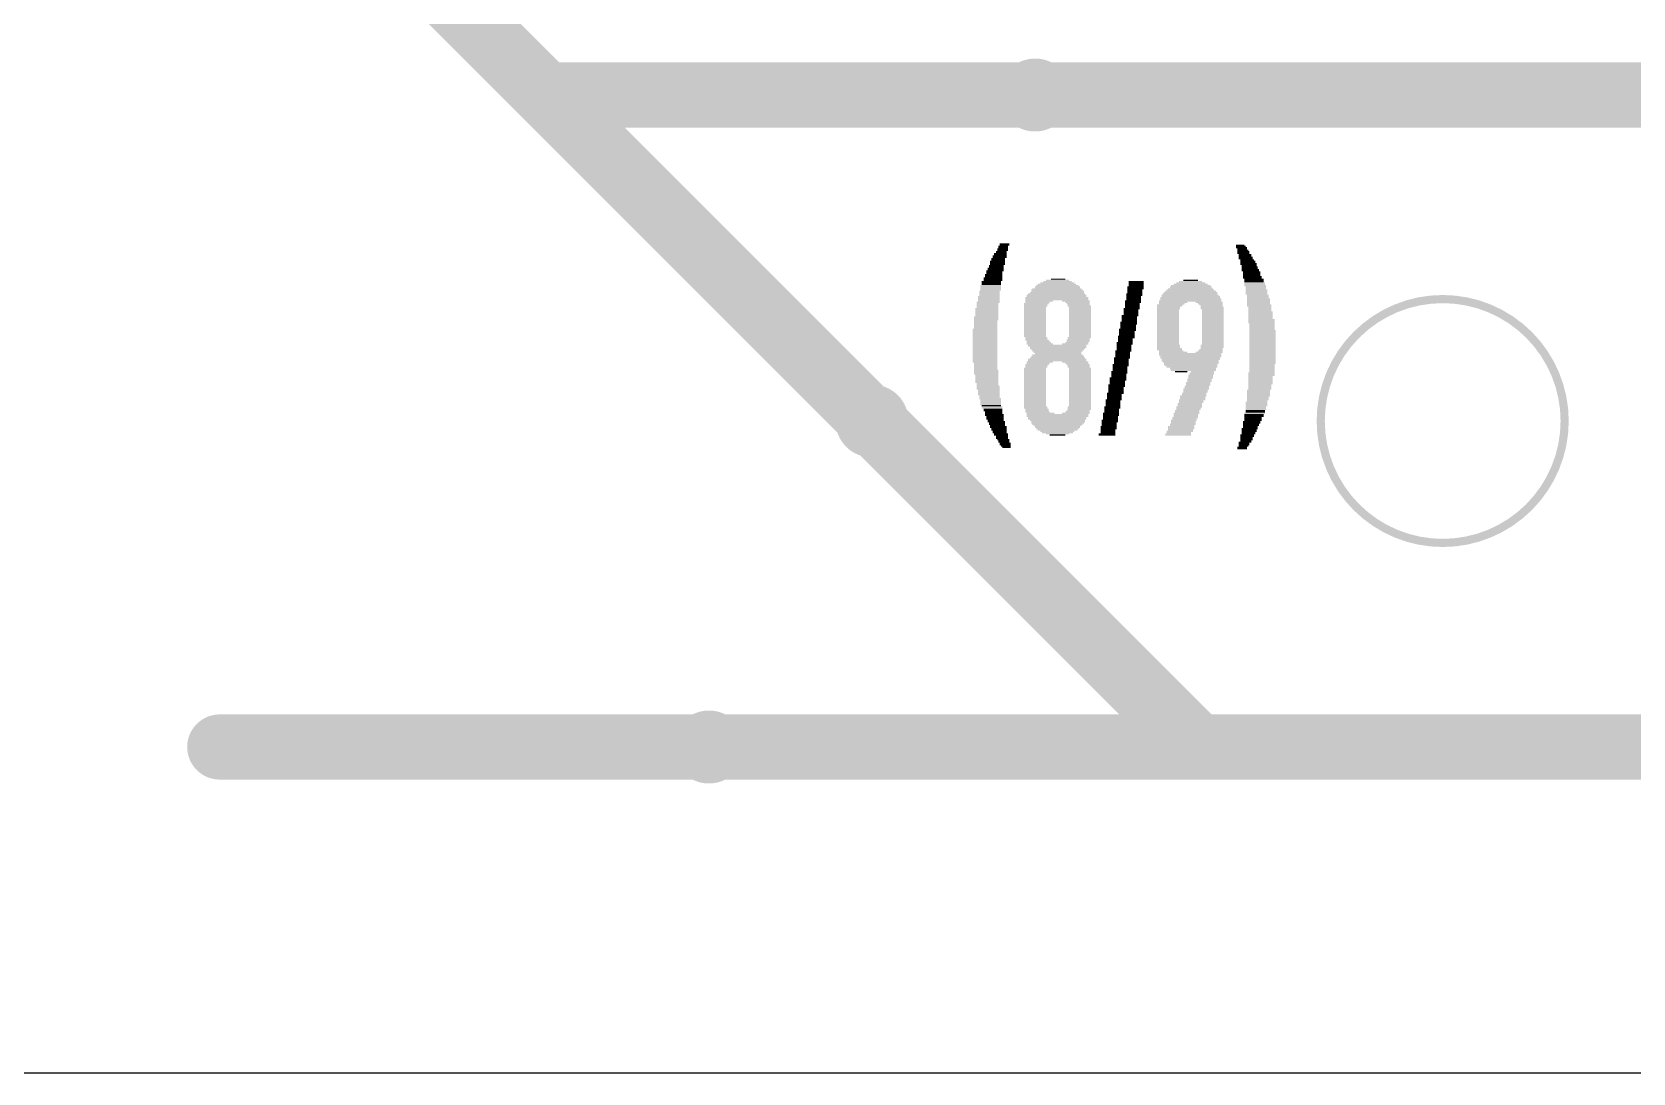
# Model space of a CAD drawing. Extents: x -1 to 100, y 0 to 61.
# Drawn here: x 25.02 to 49.95, y 0 to 16.22 of the extents above; entities that cross this region are included whole.
import ezdxf

# ---------------------------------------------------------------- set-up
doc = ezdxf.new("R2010")
doc.units = 0
for name, color, linetype in [('115', 151, 'CONTINUOUS'), ('117', 190, 'CONTINUOUS'), ('170', 151, 'CONTINUOUS'), ('20', 31, 'CONTINUOUS')]:
    doc.layers.add(name, color=color, linetype=linetype)

# ---------------------------------------------------------------- blocks, each defined once
blk = doc.blocks.new('RECT')
blk.add_solid([(-0.5, -0.5), (0.5, -0.5), (-0.5, 0.5), (0.5, 0.5)])

msp = doc.modelspace()

# ---------------------------------------------------------------- linework, layer by layer
at = {"layer": '115', "const_width": 1.016}
for points in [[(33.02, 15.24), (22.86, 25.4)], [(43.18, 5.08), (33.02, 15.24)], [(33.02, 15.24), (71.12, 15.24)], [(43.18, 5.08), (27.94, 5.08)], [(71.12, 5.08), (43.18, 5.08)]]:
    msp.add_lwpolyline(points, dxfattribs=at)
at = {"layer": '115', "const_width": 0.508}
for points in [[(33.2, 15.42, 1), (32.84, 15.06)], [(33.02, 15.494, 1), (33.02, 14.986)], [(32.84, 15.06, 1), (33.2, 15.42)], [(27.94, 5.334, 1), (27.94, 4.826)], [(43.18, 5.334, 1), (43.18, 4.826)], [(43, 4.9, 1), (43.36, 5.26)], [(43.18, 4.826, 1), (43.18, 5.334)]]:
    msp.add_lwpolyline(points, format="xyb", dxfattribs=at)
at = {"layer": '117', "const_width": 0.127}
for points in [[(40.64, 14.735, 1), (40.64, 15.745, 1), (40.64, 14.735)], [(46.99, 8.26, 1), (46.99, 12.06, 1), (46.99, 8.26)], [(38.1, 9.655, 1), (38.1, 10.665, 1), (38.1, 9.655)], [(35.56, 4.575, 1), (35.56, 5.585, 1), (35.56, 4.575)]]:
    msp.add_lwpolyline(points, format="xyb", dxfattribs=at)
at = {"layer": '20'}
msp.add_line((0, 0), (99.06, 0), dxfattribs=at)

# ---------------------------------------------------------------- block references
at = {"layer": '170'}
for p, xscale, yscale in [((40.09, 12.73), 0.22, 0.02), ((40.09, 12.71), 0.22, 0.02), ((40.1, 12.77), 0.2, 0.02), ((40.1, 12.75), 0.2, 0.02), ((40.115, 12.795), 0.17, 0.03), ((40.135, 12.84), 0.17, 0.02), ((40.135, 12.82), 0.17, 0.02), ((40.145, 12.88), 0.15, 0.02), ((40.145, 12.86), 0.15, 0.02), ((40.165, 12.92), 0.15, 0.02), ((40.165, 12.9), 0.15, 0.02), ((43.835, 12.9), 0.13, 0.02), ((43.845, 12.88), 0.15, 0.02), ((43.855, 12.86), 0.17, 0.02), ((43.865, 12.84), 0.15, 0.02), ((43.875, 12.82), 0.17, 0.02), ((43.885, 12.795), 0.19, 0.03), ((43.885, 12.77), 0.19, 0.02), ((43.91, 12.75), 0.2, 0.02), ((43.91, 12.73), 0.2, 0.02), ((43.92, 12.71), 0.22, 0.02), ((40.015, 12.5), 0.27, 0.02), ((40.005, 12.48), 0.25, 0.02), ((40.005, 12.46), 0.25, 0.02), ((40.025, 12.54), 0.25, 0.02), ((40.025, 12.52), 0.25, 0.02), ((40.035, 12.58), 0.23, 0.02), ((40.035, 12.56), 0.23, 0.02), ((40.055, 12.65), 0.23, 0.02), ((40.055, 12.63), 0.23, 0.02), ((40.055, 12.605), 0.23, 0.03), ((40.065, 12.69), 0.21, 0.02), ((40.065, 12.67), 0.21, 0.02), ((43.92, 12.69), 0.22, 0.02), ((43.945, 12.67), 0.21, 0.02), ((43.955, 12.65), 0.23, 0.02), ((43.955, 12.63), 0.23, 0.02), ((43.965, 12.605), 0.25, 0.03), ((43.975, 12.58), 0.23, 0.02), ((43.985, 12.56), 0.25, 0.02), ((43.985, 12.54), 0.25, 0.02), ((43.995, 12.52), 0.27, 0.02), ((43.995, 12.5), 0.27, 0.02), ((44.015, 12.48), 0.27, 0.02), ((44.015, 12.46), 0.27, 0.02), ((39.95, 12.27), 0.32, 0.02), ((39.95, 12.245), 0.32, 0.03), ((39.95, 12.22), 0.32, 0.02), ((39.96, 12.33), 0.3, 0.02), ((39.96, 12.31), 0.3, 0.02), ((39.96, 12.29), 0.3, 0.02), ((39.985, 12.39), 0.29, 0.02), ((39.985, 12.37), 0.29, 0.02), ((39.985, 12.35), 0.29, 0.02), ((39.995, 12.435), 0.27, 0.03), ((39.995, 12.41), 0.27, 0.02), ((40.98, 12.22), 0.76, 0.02), ((40.99, 12.245), 0.7, 0.03), ((40.99, 12.27), 0.66, 0.02), ((40.98, 12.29), 0.6, 0.02), ((40.985, 12.31), 0.53, 0.02), ((40.99, 12.33), 0.44, 0.02), ((40.99, 12.35), 0.36, 0.02), ((41, 12.37), 0.22, 0.02), ((42.205, 12.245), 0.25, 0.03), ((42.205, 12.22), 0.25, 0.02), ((42.215, 12.33), 0.23, 0.02), ((42.215, 12.31), 0.23, 0.02), ((42.215, 12.29), 0.23, 0.02), ((42.215, 12.27), 0.23, 0.02), ((43.06, 12.22), 0.7, 0.02), ((43.065, 12.245), 0.65, 0.03), ((43.065, 12.27), 0.61, 0.02), ((43.065, 12.29), 0.53, 0.02), ((43.065, 12.31), 0.45, 0.02), ((43.06, 12.33), 0.36, 0.02), ((43.065, 12.35), 0.23, 0.02), ((44.015, 12.435), 0.27, 0.03), ((44.025, 12.41), 0.29, 0.02), ((44.025, 12.39), 0.29, 0.02), ((44.05, 12.37), 0.3, 0.02), ((44.05, 12.35), 0.3, 0.02), ((44.05, 12.33), 0.3, 0.02), ((44.06, 12.31), 0.32, 0.02), ((44.06, 12.29), 0.32, 0.02), ((44.07, 12.27), 0.34, 0.02), ((44.08, 12.245), 0.32, 0.03), ((44.08, 12.22), 0.32, 0.02), ((39.91, 12.01), 0.36, 0.02), ((39.9, 11.99), 0.34, 0.02), ((39.9, 11.97), 0.34, 0.02), ((39.92, 12.1), 0.34, 0.02), ((39.92, 12.08), 0.34, 0.02), ((39.92, 12.055), 0.34, 0.03), ((39.92, 12.03), 0.34, 0.02), ((39.93, 12.18), 0.32, 0.02), ((39.93, 12.16), 0.32, 0.02), ((39.93, 12.14), 0.32, 0.02), ((39.93, 12.12), 0.32, 0.02), ((39.95, 12.2), 0.32, 0.02), ((40.66, 11.99), 0.38, 0.02), ((40.65, 11.97), 0.36, 0.02), ((40.98, 12.08), 0.98, 0.02), ((40.98, 12.055), 0.98, 0.03), ((40.705, 12.03), 0.43, 0.02), ((40.68, 12.01), 0.38, 0.02), ((40.975, 12.12), 0.93, 0.02), ((40.975, 12.1), 0.93, 0.02), ((40.975, 12.14), 0.89, 0.02), ((40.98, 12.16), 0.84, 0.02), ((40.98, 12.2), 0.8, 0.02), ((40.99, 12.18), 0.82, 0.02), ((41.275, 12.03), 0.43, 0.02), ((41.3, 12.01), 0.38, 0.02), ((41.31, 11.99), 0.36, 0.02), ((41.32, 11.97), 0.34, 0.02), ((42.165, 12.03), 0.25, 0.02), ((42.165, 12.01), 0.25, 0.02), ((42.155, 11.99), 0.23, 0.02), ((42.155, 11.97), 0.23, 0.02), ((42.185, 12.14), 0.25, 0.02), ((42.185, 12.12), 0.25, 0.02), ((42.175, 12.1), 0.23, 0.02), ((42.175, 12.08), 0.23, 0.02), ((42.175, 12.055), 0.23, 0.03), ((42.195, 12.2), 0.23, 0.02), ((42.195, 12.18), 0.23, 0.02), ((42.195, 12.16), 0.23, 0.02), ((42.745, 11.97), 0.41, 0.02), ((43.055, 12.03), 0.97, 0.02), ((42.79, 12.01), 0.44, 0.02), ((42.77, 11.99), 0.4, 0.02), ((43.055, 12.08), 0.93, 0.02), ((43.065, 12.055), 0.95, 0.03), ((43.055, 12.12), 0.89, 0.02), ((43.065, 12.1), 0.91, 0.02), ((43.055, 12.14), 0.85, 0.02), ((43.065, 12.16), 0.83, 0.02), ((43.065, 12.18), 0.79, 0.02), ((43.06, 12.2), 0.74, 0.02), ((43.35, 12.01), 0.42, 0.02), ((43.37, 11.99), 0.38, 0.02), ((43.38, 11.97), 0.36, 0.02), ((44.09, 12.2), 0.34, 0.02), ((44.09, 12.18), 0.34, 0.02), ((44.09, 12.16), 0.34, 0.02), ((44.09, 12.14), 0.34, 0.02), ((44.11, 12.12), 0.34, 0.02), ((44.11, 12.1), 0.34, 0.02), ((44.11, 12.08), 0.34, 0.02), ((44.12, 12.055), 0.36, 0.03), ((44.12, 12.03), 0.36, 0.02), ((44.12, 12.01), 0.36, 0.02), ((44.12, 11.99), 0.36, 0.02), ((44.13, 11.97), 0.38, 0.02), ((39.88, 11.78), 0.38, 0.02), ((39.88, 11.76), 0.38, 0.02), ((39.88, 11.74), 0.38, 0.02), ((39.87, 11.72), 0.36, 0.02), ((39.89, 11.91), 0.36, 0.02), ((39.89, 11.885), 0.36, 0.03), ((39.89, 11.86), 0.36, 0.02), ((39.89, 11.84), 0.36, 0.02), ((39.89, 11.82), 0.36, 0.02), ((39.89, 11.8), 0.36, 0.02), ((39.9, 11.95), 0.34, 0.02), ((39.9, 11.93), 0.34, 0.02), ((40.65, 11.95), 0.36, 0.02), ((40.64, 11.93), 0.34, 0.02), ((40.64, 11.91), 0.34, 0.02), ((40.64, 11.885), 0.34, 0.03), ((40.64, 11.86), 0.34, 0.02), ((40.64, 11.84), 0.34, 0.02), ((40.64, 11.82), 0.34, 0.02), ((40.64, 11.8), 0.34, 0.02), ((40.64, 11.78), 0.34, 0.02), ((40.64, 11.76), 0.34, 0.02), ((40.64, 11.74), 0.34, 0.02), ((40.64, 11.72), 0.34, 0.02), ((41.33, 11.95), 0.36, 0.02), ((41.34, 11.93), 0.34, 0.02), ((41.34, 11.91), 0.34, 0.02), ((41.34, 11.885), 0.34, 0.03), ((41.34, 11.86), 0.34, 0.02), ((41.34, 11.84), 0.34, 0.02), ((41.34, 11.82), 0.34, 0.02), ((41.34, 11.8), 0.34, 0.02), ((41.34, 11.78), 0.34, 0.02), ((41.34, 11.76), 0.34, 0.02), ((41.34, 11.74), 0.34, 0.02), ((41.34, 11.72), 0.34, 0.02), ((42.12, 11.8), 0.26, 0.02), ((42.11, 11.78), 0.24, 0.02), ((42.11, 11.76), 0.24, 0.02), ((42.11, 11.74), 0.24, 0.02), ((42.11, 11.72), 0.24, 0.02), ((42.145, 11.91), 0.25, 0.02), ((42.135, 11.885), 0.23, 0.03), ((42.135, 11.86), 0.23, 0.02), ((42.135, 11.84), 0.23, 0.02), ((42.135, 11.82), 0.23, 0.02), ((42.155, 11.95), 0.23, 0.02), ((42.155, 11.93), 0.23, 0.02), ((42.735, 11.95), 0.39, 0.02), ((42.72, 11.93), 0.36, 0.02), ((42.72, 11.91), 0.36, 0.02), ((42.71, 11.885), 0.34, 0.03), ((42.71, 11.86), 0.34, 0.02), ((42.71, 11.84), 0.34, 0.02), ((42.71, 11.82), 0.34, 0.02), ((42.71, 11.8), 0.34, 0.02), ((42.71, 11.78), 0.34, 0.02), ((42.71, 11.76), 0.34, 0.02), ((42.71, 11.74), 0.34, 0.02), ((42.71, 11.72), 0.34, 0.02), ((43.39, 11.95), 0.34, 0.02), ((43.4, 11.93), 0.36, 0.02), ((43.4, 11.91), 0.36, 0.02), ((43.41, 11.885), 0.34, 0.03), ((43.41, 11.86), 0.34, 0.02), ((43.41, 11.84), 0.34, 0.02), ((43.41, 11.82), 0.34, 0.02), ((43.41, 11.8), 0.34, 0.02), ((43.41, 11.78), 0.34, 0.02), ((43.41, 11.76), 0.34, 0.02), ((43.41, 11.74), 0.34, 0.02), ((43.41, 11.72), 0.34, 0.02), ((44.13, 11.95), 0.38, 0.02), ((44.14, 11.93), 0.36, 0.02), ((44.14, 11.91), 0.36, 0.02), ((44.14, 11.885), 0.36, 0.03), ((44.15, 11.86), 0.38, 0.02), ((44.15, 11.84), 0.38, 0.02), ((44.15, 11.82), 0.38, 0.02), ((44.15, 11.8), 0.38, 0.02), ((44.15, 11.78), 0.38, 0.02), ((44.15, 11.76), 0.38, 0.02), ((44.165, 11.74), 0.41, 0.02), ((44.165, 11.72), 0.41, 0.02), ((39.86, 11.59), 0.38, 0.02), ((39.86, 11.57), 0.38, 0.02), ((39.86, 11.55), 0.38, 0.02), ((39.86, 11.525), 0.38, 0.03), ((39.86, 11.5), 0.38, 0.02), ((39.86, 11.48), 0.38, 0.02), ((39.87, 11.695), 0.36, 0.03), ((39.87, 11.67), 0.36, 0.02), ((39.87, 11.65), 0.36, 0.02), ((39.87, 11.63), 0.36, 0.02), ((39.87, 11.61), 0.36, 0.02), ((40.64, 11.695), 0.34, 0.03), ((40.64, 11.67), 0.34, 0.02), ((40.64, 11.65), 0.34, 0.02), ((40.64, 11.63), 0.34, 0.02), ((40.64, 11.61), 0.34, 0.02), ((40.64, 11.59), 0.34, 0.02), ((40.64, 11.57), 0.34, 0.02), ((40.64, 11.55), 0.34, 0.02), ((40.64, 11.525), 0.34, 0.03), ((40.64, 11.5), 0.34, 0.02), ((40.64, 11.48), 0.34, 0.02), ((41.34, 11.695), 0.34, 0.03), ((41.34, 11.67), 0.34, 0.02), ((41.34, 11.65), 0.34, 0.02), ((41.34, 11.63), 0.34, 0.02), ((41.34, 11.61), 0.34, 0.02), ((41.34, 11.59), 0.34, 0.02), ((41.34, 11.57), 0.34, 0.02), ((41.34, 11.55), 0.34, 0.02), ((41.34, 11.525), 0.34, 0.03), ((41.34, 11.5), 0.34, 0.02), ((41.34, 11.48), 0.34, 0.02), ((42.06, 11.48), 0.26, 0.02), ((42.08, 11.59), 0.26, 0.02), ((42.08, 11.57), 0.26, 0.02), ((42.07, 11.55), 0.24, 0.02), ((42.07, 11.525), 0.24, 0.03), ((42.07, 11.5), 0.24, 0.02), ((42.1, 11.695), 0.26, 0.03), ((42.1, 11.67), 0.26, 0.02), ((42.09, 11.65), 0.24, 0.02), ((42.09, 11.63), 0.24, 0.02), ((42.09, 11.61), 0.24, 0.02), ((42.71, 11.695), 0.34, 0.03), ((42.71, 11.67), 0.34, 0.02), ((42.71, 11.65), 0.34, 0.02), ((42.71, 11.63), 0.34, 0.02), ((42.71, 11.61), 0.34, 0.02), ((42.71, 11.59), 0.34, 0.02), ((42.71, 11.57), 0.34, 0.02), ((42.71, 11.55), 0.34, 0.02), ((42.71, 11.525), 0.34, 0.03), ((42.71, 11.5), 0.34, 0.02), ((42.71, 11.48), 0.34, 0.02), ((43.41, 11.695), 0.34, 0.03), ((43.41, 11.67), 0.34, 0.02), ((43.41, 11.65), 0.34, 0.02), ((43.41, 11.63), 0.34, 0.02), ((43.41, 11.61), 0.34, 0.02), ((43.41, 11.59), 0.34, 0.02), ((43.41, 11.57), 0.34, 0.02), ((43.41, 11.55), 0.34, 0.02), ((43.41, 11.525), 0.34, 0.03), ((43.41, 11.5), 0.34, 0.02), ((43.41, 11.48), 0.34, 0.02), ((44.165, 11.695), 0.41, 0.03), ((44.175, 11.67), 0.39, 0.02), ((44.175, 11.65), 0.39, 0.02), ((44.175, 11.63), 0.39, 0.02), ((44.175, 11.61), 0.39, 0.02), ((44.175, 11.59), 0.39, 0.02), ((44.185, 11.57), 0.41, 0.02), ((44.185, 11.55), 0.41, 0.02), ((44.185, 11.525), 0.41, 0.03), ((44.185, 11.5), 0.41, 0.02), ((44.185, 11.48), 0.41, 0.02), ((39.86, 11.46), 0.38, 0.02), ((39.86, 11.44), 0.38, 0.02), ((39.86, 11.42), 0.38, 0.02), ((39.86, 11.4), 0.38, 0.02), ((39.86, 11.38), 0.38, 0.02), ((39.86, 11.36), 0.38, 0.02), ((39.86, 11.335), 0.38, 0.03), ((39.86, 11.31), 0.38, 0.02), ((39.86, 11.29), 0.38, 0.02), ((39.86, 11.27), 0.38, 0.02), ((39.86, 11.25), 0.38, 0.02), ((39.86, 11.23), 0.38, 0.02), ((40.66, 11.46), 0.34, 0.02), ((40.66, 11.44), 0.34, 0.02), ((40.67, 11.42), 0.36, 0.02), ((40.69, 11.4), 0.36, 0.02), ((40.7, 11.38), 0.38, 0.02), ((40.715, 11.36), 0.41, 0.02), ((40.985, 11.335), 0.91, 0.03), ((41, 11.31), 0.88, 0.02), ((40.99, 11.29), 0.86, 0.02), ((40.99, 11.27), 0.82, 0.02), ((40.99, 11.25), 0.78, 0.02), ((40.99, 11.23), 0.74, 0.02), ((41.265, 11.36), 0.41, 0.02), ((41.29, 11.38), 0.36, 0.02), ((41.31, 11.42), 0.36, 0.02), ((41.31, 11.4), 0.36, 0.02), ((41.33, 11.46), 0.36, 0.02), ((41.32, 11.44), 0.34, 0.02), ((42.015, 11.25), 0.25, 0.02), ((42.005, 11.23), 0.23, 0.02), ((42.035, 11.38), 0.25, 0.02), ((42.035, 11.36), 0.25, 0.02), ((42.025, 11.335), 0.23, 0.03), ((42.025, 11.31), 0.23, 0.02), ((42.025, 11.29), 0.23, 0.02), ((42.025, 11.27), 0.23, 0.02), ((42.06, 11.46), 0.26, 0.02), ((42.045, 11.44), 0.23, 0.02), ((42.045, 11.42), 0.23, 0.02), ((42.045, 11.4), 0.23, 0.02), ((42.71, 11.46), 0.34, 0.02), ((42.71, 11.44), 0.34, 0.02), ((42.71, 11.42), 0.34, 0.02), ((42.71, 11.4), 0.34, 0.02), ((42.71, 11.38), 0.34, 0.02), ((42.71, 11.36), 0.34, 0.02), ((42.72, 11.335), 0.36, 0.03), ((42.72, 11.31), 0.36, 0.02), ((42.735, 11.29), 0.39, 0.02), ((42.735, 11.27), 0.39, 0.02), ((42.76, 11.25), 0.38, 0.02), ((42.79, 11.23), 0.44, 0.02), ((43.35, 11.23), 0.42, 0.02), ((43.37, 11.25), 0.38, 0.02), ((43.38, 11.27), 0.36, 0.02), ((43.4, 11.335), 0.36, 0.03), ((43.4, 11.31), 0.36, 0.02), ((43.39, 11.29), 0.34, 0.02), ((43.41, 11.46), 0.34, 0.02), ((43.41, 11.44), 0.34, 0.02), ((43.41, 11.42), 0.34, 0.02), ((43.41, 11.4), 0.34, 0.02), ((43.41, 11.38), 0.34, 0.02), ((43.41, 11.36), 0.34, 0.02), ((44.185, 11.46), 0.41, 0.02), ((44.185, 11.44), 0.41, 0.02), ((44.185, 11.42), 0.41, 0.02), ((44.185, 11.4), 0.41, 0.02), ((44.185, 11.38), 0.41, 0.02), ((44.185, 11.36), 0.41, 0.02), ((44.185, 11.335), 0.41, 0.03), ((44.185, 11.31), 0.41, 0.02), ((44.185, 11.29), 0.41, 0.02), ((44.185, 11.27), 0.41, 0.02), ((44.185, 11.25), 0.41, 0.02), ((44.185, 11.23), 0.41, 0.02), ((39.86, 11.21), 0.38, 0.02), ((39.86, 11.19), 0.38, 0.02), ((39.86, 11.165), 0.38, 0.03), ((39.86, 11.14), 0.38, 0.02), ((39.86, 11.12), 0.38, 0.02), ((39.86, 11.1), 0.38, 0.02), ((39.86, 11.08), 0.38, 0.02), ((39.87, 11.06), 0.36, 0.02), ((39.87, 11.04), 0.36, 0.02), ((39.87, 11.02), 0.36, 0.02), ((39.87, 11), 0.36, 0.02), ((39.87, 10.975), 0.36, 0.03), ((40.64, 10.975), 0.34, 0.03), ((40.67, 11.04), 0.36, 0.02), ((40.66, 11.02), 0.34, 0.02), ((40.66, 11), 0.34, 0.02), ((40.715, 11.08), 0.41, 0.02), ((40.69, 11.06), 0.36, 0.02), ((40.985, 11.12), 0.91, 0.02), ((40.985, 11.1), 0.91, 0.02), ((40.99, 11.14), 0.86, 0.02), ((40.99, 11.165), 0.82, 0.03), ((40.99, 11.19), 0.78, 0.02), ((41, 11.21), 0.72, 0.02), ((41.265, 11.08), 0.41, 0.02), ((41.29, 11.06), 0.36, 0.02), ((41.31, 11.04), 0.36, 0.02), ((41.32, 11.02), 0.34, 0.02), ((41.32, 11), 0.34, 0.02), ((41.34, 10.975), 0.34, 0.03), ((41.975, 11.04), 0.25, 0.02), ((41.975, 11.02), 0.25, 0.02), ((41.965, 11), 0.23, 0.02), ((41.965, 10.975), 0.23, 0.03), ((41.995, 11.14), 0.25, 0.02), ((41.985, 11.12), 0.23, 0.02), ((41.985, 11.1), 0.23, 0.02), ((41.985, 11.08), 0.23, 0.02), ((41.985, 11.06), 0.23, 0.02), ((42.005, 11.21), 0.23, 0.02), ((42.005, 11.19), 0.23, 0.02), ((42.005, 11.165), 0.23, 0.03), ((43.055, 11.21), 0.97, 0.02), ((43.055, 11.19), 0.97, 0.02), ((43.065, 11.165), 0.95, 0.03), ((43.055, 11.14), 0.93, 0.02), ((43.065, 11.12), 0.91, 0.02), ((43.055, 11.1), 0.89, 0.02), ((43.065, 11.08), 0.87, 0.02), ((43.075, 11.06), 0.85, 0.02), ((43.065, 11.04), 0.83, 0.02), ((43.075, 11.02), 0.81, 0.02), ((43.085, 11), 0.79, 0.02), ((43.1, 10.975), 0.72, 0.03), ((44.185, 11.21), 0.41, 0.02), ((44.185, 11.19), 0.41, 0.02), ((44.185, 11.165), 0.41, 0.03), ((44.185, 11.14), 0.41, 0.02), ((44.185, 11.12), 0.41, 0.02), ((44.185, 11.1), 0.41, 0.02), ((44.185, 11.08), 0.41, 0.02), ((44.185, 11.06), 0.41, 0.02), ((44.175, 11.04), 0.39, 0.02), ((44.175, 11.02), 0.39, 0.02), ((44.175, 11), 0.39, 0.02), ((44.175, 10.975), 0.39, 0.03), ((39.88, 10.95), 0.38, 0.02), ((39.88, 10.93), 0.38, 0.02), ((39.88, 10.91), 0.38, 0.02), ((39.88, 10.89), 0.38, 0.02), ((39.89, 10.87), 0.36, 0.02), ((39.89, 10.85), 0.36, 0.02), ((39.89, 10.83), 0.36, 0.02), ((39.89, 10.805), 0.36, 0.03), ((39.89, 10.78), 0.36, 0.02), ((39.89, 10.76), 0.36, 0.02), ((39.9, 10.74), 0.34, 0.02), ((39.9, 10.72), 0.34, 0.02), ((40.64, 10.95), 0.34, 0.02), ((40.64, 10.93), 0.34, 0.02), ((40.64, 10.91), 0.34, 0.02), ((40.64, 10.89), 0.34, 0.02), ((40.64, 10.87), 0.34, 0.02), ((40.64, 10.85), 0.34, 0.02), ((40.64, 10.83), 0.34, 0.02), ((40.64, 10.805), 0.34, 0.03), ((40.64, 10.78), 0.34, 0.02), ((40.64, 10.76), 0.34, 0.02), ((40.64, 10.74), 0.34, 0.02), ((40.64, 10.72), 0.34, 0.02), ((41.34, 10.95), 0.34, 0.02), ((41.34, 10.93), 0.34, 0.02), ((41.34, 10.91), 0.34, 0.02), ((41.34, 10.89), 0.34, 0.02), ((41.34, 10.87), 0.34, 0.02), ((41.34, 10.85), 0.34, 0.02), ((41.34, 10.83), 0.34, 0.02), ((41.34, 10.805), 0.34, 0.03), ((41.34, 10.78), 0.34, 0.02), ((41.34, 10.76), 0.34, 0.02), ((41.34, 10.74), 0.34, 0.02), ((41.34, 10.72), 0.34, 0.02), ((41.91, 10.72), 0.26, 0.02), ((41.93, 10.83), 0.26, 0.02), ((41.93, 10.805), 0.26, 0.03), ((41.92, 10.78), 0.24, 0.02), ((41.92, 10.76), 0.24, 0.02), ((41.92, 10.74), 0.24, 0.02), ((41.955, 10.93), 0.25, 0.02), ((41.955, 10.91), 0.25, 0.02), ((41.945, 10.89), 0.23, 0.02), ((41.945, 10.87), 0.23, 0.02), ((41.945, 10.85), 0.23, 0.02), ((41.965, 10.95), 0.23, 0.02), ((43.11, 10.95), 0.7, 0.02), ((42.915, 10.93), 0.19, 0.02), ((43.18, 10.76), 0.38, 0.02), ((43.18, 10.74), 0.38, 0.02), ((43.18, 10.72), 0.38, 0.02), ((43.2, 10.805), 0.38, 0.03), ((43.2, 10.78), 0.38, 0.02), ((43.22, 10.87), 0.38, 0.02), ((43.22, 10.85), 0.38, 0.02), ((43.22, 10.83), 0.38, 0.02), ((43.24, 10.91), 0.38, 0.02), ((43.24, 10.89), 0.38, 0.02), ((43.25, 10.93), 0.36, 0.02), ((44.165, 10.91), 0.41, 0.02), ((44.165, 10.89), 0.41, 0.02), ((44.165, 10.87), 0.41, 0.02), ((44.15, 10.85), 0.38, 0.02), ((44.15, 10.83), 0.38, 0.02), ((44.15, 10.805), 0.38, 0.03), ((44.15, 10.78), 0.38, 0.02), ((44.15, 10.76), 0.38, 0.02), ((44.15, 10.74), 0.38, 0.02), ((44.14, 10.72), 0.36, 0.02), ((44.175, 10.95), 0.39, 0.02), ((44.175, 10.93), 0.39, 0.02), ((39.91, 10.7), 0.36, 0.02), ((39.91, 10.68), 0.36, 0.02), ((39.91, 10.66), 0.36, 0.02), ((39.92, 10.64), 0.34, 0.02), ((39.92, 10.615), 0.34, 0.03), ((39.92, 10.59), 0.34, 0.02), ((39.92, 10.57), 0.34, 0.02), ((39.93, 10.55), 0.32, 0.02), ((39.93, 10.53), 0.32, 0.02), ((39.94, 10.51), 0.34, 0.02), ((39.95, 10.49), 0.32, 0.02), ((39.95, 10.47), 0.32, 0.02), ((40.64, 10.7), 0.34, 0.02), ((40.64, 10.68), 0.34, 0.02), ((40.64, 10.66), 0.34, 0.02), ((40.64, 10.64), 0.34, 0.02), ((40.64, 10.615), 0.34, 0.03), ((40.64, 10.59), 0.34, 0.02), ((40.64, 10.57), 0.34, 0.02), ((40.64, 10.55), 0.34, 0.02), ((40.64, 10.53), 0.34, 0.02), ((40.64, 10.51), 0.34, 0.02), ((40.64, 10.49), 0.34, 0.02), ((40.64, 10.47), 0.34, 0.02), ((41.34, 10.7), 0.34, 0.02), ((41.34, 10.68), 0.34, 0.02), ((41.34, 10.66), 0.34, 0.02), ((41.34, 10.64), 0.34, 0.02), ((41.34, 10.615), 0.34, 0.03), ((41.34, 10.59), 0.34, 0.02), ((41.34, 10.57), 0.34, 0.02), ((41.34, 10.55), 0.34, 0.02), ((41.34, 10.53), 0.34, 0.02), ((41.34, 10.51), 0.34, 0.02), ((41.34, 10.49), 0.34, 0.02), ((41.34, 10.47), 0.34, 0.02), ((41.865, 10.49), 0.25, 0.02), ((41.855, 10.47), 0.23, 0.02), ((41.89, 10.59), 0.26, 0.02), ((41.875, 10.57), 0.23, 0.02), ((41.875, 10.55), 0.23, 0.02), ((41.875, 10.53), 0.23, 0.02), ((41.875, 10.51), 0.23, 0.02), ((41.91, 10.7), 0.26, 0.02), ((41.9, 10.68), 0.24, 0.02), ((41.9, 10.66), 0.24, 0.02), ((41.9, 10.64), 0.24, 0.02), ((41.9, 10.615), 0.24, 0.03), ((43.085, 10.49), 0.41, 0.02), ((43.07, 10.47), 0.38, 0.02), ((43.105, 10.55), 0.41, 0.02), ((43.095, 10.53), 0.39, 0.02), ((43.095, 10.51), 0.39, 0.02), ((43.12, 10.59), 0.38, 0.02), ((43.12, 10.57), 0.38, 0.02), ((43.15, 10.66), 0.4, 0.02), ((43.14, 10.64), 0.38, 0.02), ((43.14, 10.615), 0.38, 0.03), ((43.16, 10.7), 0.38, 0.02), ((43.16, 10.68), 0.38, 0.02), ((44.12, 10.64), 0.36, 0.02), ((44.12, 10.615), 0.36, 0.03), ((44.12, 10.59), 0.36, 0.02), ((44.12, 10.57), 0.36, 0.02), ((44.12, 10.55), 0.36, 0.02), ((44.11, 10.53), 0.34, 0.02), ((44.11, 10.51), 0.34, 0.02), ((44.11, 10.49), 0.34, 0.02), ((44.1, 10.47), 0.32, 0.02), ((44.14, 10.7), 0.36, 0.02), ((44.14, 10.68), 0.36, 0.02), ((44.14, 10.66), 0.36, 0.02), ((39.95, 10.45), 0.32, 0.02), ((39.95, 10.425), 0.32, 0.03), ((39.96, 10.4), 0.3, 0.02), ((39.97, 10.38), 0.32, 0.02), ((39.97, 10.36), 0.32, 0.02), ((39.985, 10.34), 0.29, 0.02), ((39.985, 10.32), 0.29, 0.02), ((39.995, 10.3), 0.27, 0.02), ((39.995, 10.28), 0.27, 0.02), ((40.005, 10.255), 0.29, 0.03), ((40.015, 10.23), 0.27, 0.02), ((40.64, 10.45), 0.34, 0.02), ((40.64, 10.425), 0.34, 0.03), ((40.64, 10.4), 0.34, 0.02), ((40.65, 10.38), 0.36, 0.02), ((40.65, 10.36), 0.36, 0.02), ((40.67, 10.34), 0.36, 0.02), ((40.67, 10.32), 0.36, 0.02), ((40.68, 10.3), 0.38, 0.02), ((40.725, 10.28), 0.43, 0.02), ((40.99, 10.255), 0.96, 0.03), ((40.99, 10.23), 0.96, 0.02), ((41.275, 10.28), 0.43, 0.02), ((41.3, 10.3), 0.38, 0.02), ((41.31, 10.32), 0.36, 0.02), ((41.33, 10.38), 0.36, 0.02), ((41.33, 10.36), 0.36, 0.02), ((41.33, 10.34), 0.36, 0.02), ((41.34, 10.45), 0.34, 0.02), ((41.34, 10.425), 0.34, 0.03), ((41.34, 10.4), 0.34, 0.02), ((41.825, 10.28), 0.25, 0.02), ((41.825, 10.255), 0.25, 0.03), ((41.815, 10.23), 0.23, 0.02), ((41.845, 10.38), 0.25, 0.02), ((41.845, 10.36), 0.25, 0.02), ((41.835, 10.34), 0.23, 0.02), ((41.835, 10.32), 0.23, 0.02), ((41.835, 10.3), 0.23, 0.02), ((41.855, 10.45), 0.23, 0.02), ((41.855, 10.425), 0.23, 0.03), ((41.855, 10.4), 0.23, 0.02), ((43, 10.28), 0.4, 0.02), ((42.99, 10.255), 0.38, 0.03), ((42.99, 10.23), 0.38, 0.02), ((43.01, 10.32), 0.38, 0.02), ((43.01, 10.3), 0.38, 0.02), ((43.04, 10.38), 0.4, 0.02), ((43.03, 10.36), 0.38, 0.02), ((43.03, 10.34), 0.38, 0.02), ((43.05, 10.425), 0.38, 0.03), ((43.05, 10.4), 0.38, 0.02), ((43.07, 10.45), 0.38, 0.02), ((44.06, 10.28), 0.32, 0.02), ((44.05, 10.255), 0.3, 0.03), ((44.05, 10.23), 0.3, 0.02), ((44.09, 10.45), 0.34, 0.02), ((44.09, 10.425), 0.34, 0.03), ((44.09, 10.4), 0.34, 0.02), ((44.08, 10.38), 0.32, 0.02), ((44.08, 10.36), 0.32, 0.02), ((44.08, 10.34), 0.32, 0.02), ((44.07, 10.32), 0.3, 0.02), ((44.07, 10.3), 0.3, 0.02), ((40.015, 10.21), 0.27, 0.02), ((40.015, 10.19), 0.27, 0.02), ((40.025, 10.17), 0.25, 0.02), ((40.035, 10.15), 0.27, 0.02), ((40.045, 10.13), 0.25, 0.02), ((40.045, 10.11), 0.25, 0.02), ((40.055, 10.09), 0.23, 0.02), ((40.07, 10.065), 0.26, 0.03), ((40.08, 10.04), 0.24, 0.02), ((40.08, 10.02), 0.24, 0.02), ((40.09, 10), 0.22, 0.02), ((40.09, 9.98), 0.22, 0.02), ((40.985, 10.21), 0.91, 0.02), ((40.985, 10.19), 0.91, 0.02), ((40.99, 10.17), 0.86, 0.02), ((41, 10.15), 0.84, 0.02), ((40.99, 10.13), 0.82, 0.02), ((40.99, 10.11), 0.78, 0.02), ((40.99, 10.09), 0.74, 0.02), ((40.99, 10.065), 0.7, 0.03), ((40.99, 10.04), 0.66, 0.02), ((40.99, 10.02), 0.62, 0.02), ((40.985, 10), 0.53, 0.02), ((40.99, 9.98), 0.48, 0.02), ((41.785, 10.065), 0.25, 0.03), ((41.785, 10.04), 0.25, 0.02), ((41.775, 10.02), 0.23, 0.02), ((41.775, 10), 0.23, 0.02), ((41.775, 9.98), 0.23, 0.02), ((41.805, 10.17), 0.25, 0.02), ((41.805, 10.15), 0.25, 0.02), ((41.795, 10.13), 0.23, 0.02), ((41.795, 10.11), 0.23, 0.02), ((41.795, 10.09), 0.23, 0.02), ((41.815, 10.21), 0.23, 0.02), ((41.815, 10.19), 0.23, 0.02), ((42.895, 10), 0.41, 0.02), ((42.88, 9.98), 0.38, 0.02), ((42.915, 10.065), 0.41, 0.03), ((42.915, 10.04), 0.41, 0.02), ((42.905, 10.02), 0.39, 0.02), ((42.94, 10.11), 0.4, 0.02), ((42.93, 10.09), 0.38, 0.02), ((42.96, 10.17), 0.4, 0.02), ((42.95, 10.15), 0.38, 0.02), ((42.95, 10.13), 0.38, 0.02), ((42.98, 10.21), 0.4, 0.02), ((42.97, 10.19), 0.38, 0.02), ((43.985, 10.04), 0.25, 0.02), ((43.975, 10.02), 0.23, 0.02), ((43.975, 10), 0.23, 0.02), ((43.965, 9.98), 0.21, 0.02), ((44.015, 10.15), 0.27, 0.02), ((44.015, 10.13), 0.27, 0.02), ((44.005, 10.11), 0.25, 0.02), ((44.005, 10.09), 0.25, 0.02), ((43.995, 10.065), 0.23, 0.03), ((44.035, 10.21), 0.27, 0.02), ((44.035, 10.19), 0.27, 0.02), ((44.035, 10.17), 0.27, 0.02), ((40.11, 9.96), 0.22, 0.02), ((40.11, 9.94), 0.22, 0.02), ((40.125, 9.92), 0.19, 0.02), ((40.125, 9.895), 0.19, 0.03), ((40.145, 9.87), 0.19, 0.02), ((40.155, 9.85), 0.17, 0.02), ((40.155, 9.83), 0.17, 0.02), ((40.175, 9.81), 0.17, 0.02), ((40.175, 9.79), 0.17, 0.02), ((40.185, 9.77), 0.15, 0.02), ((40.195, 9.75), 0.13, 0.02), ((40.99, 9.96), 0.36, 0.02), ((40.99, 9.94), 0.24, 0.02), ((41.76, 9.96), 0.26, 0.02), ((41.76, 9.94), 0.26, 0.02), ((42.87, 9.96), 0.4, 0.02), ((42.87, 9.94), 0.4, 0.02), ((43.865, 9.75), 0.15, 0.02), ((43.865, 9.73), 0.15, 0.02), ((43.91, 9.83), 0.2, 0.02), ((43.895, 9.81), 0.17, 0.02), ((43.895, 9.79), 0.17, 0.02), ((43.885, 9.77), 0.15, 0.02), ((43.945, 9.94), 0.21, 0.02), ((43.945, 9.92), 0.21, 0.02), ((43.935, 9.895), 0.19, 0.03), ((43.935, 9.87), 0.19, 0.02), ((43.925, 9.85), 0.17, 0.02), ((43.965, 9.96), 0.21, 0.02)]:
    msp.add_blockref('RECT', p, dxfattribs=dict(at, xscale=xscale, yscale=yscale))

doc.saveas('drawing.dxf')
